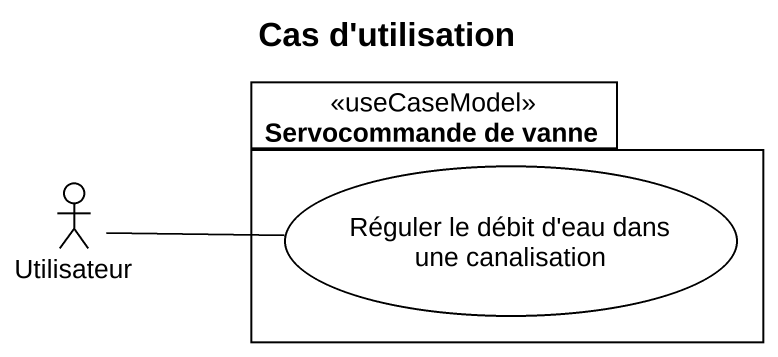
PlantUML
@startuml
title Cas d'utilisation
package "Servocommande de vanne" as Servocommande_de_vanne <<useCaseModel>> {
  usecase "Réguler le débit d'eau dans une canalisation" as Réguler_le_débit_d_eau_dans
}
actor Utilisateur
Utilisateur -right- Réguler_le_débit_d_eau_dans
@enduml
